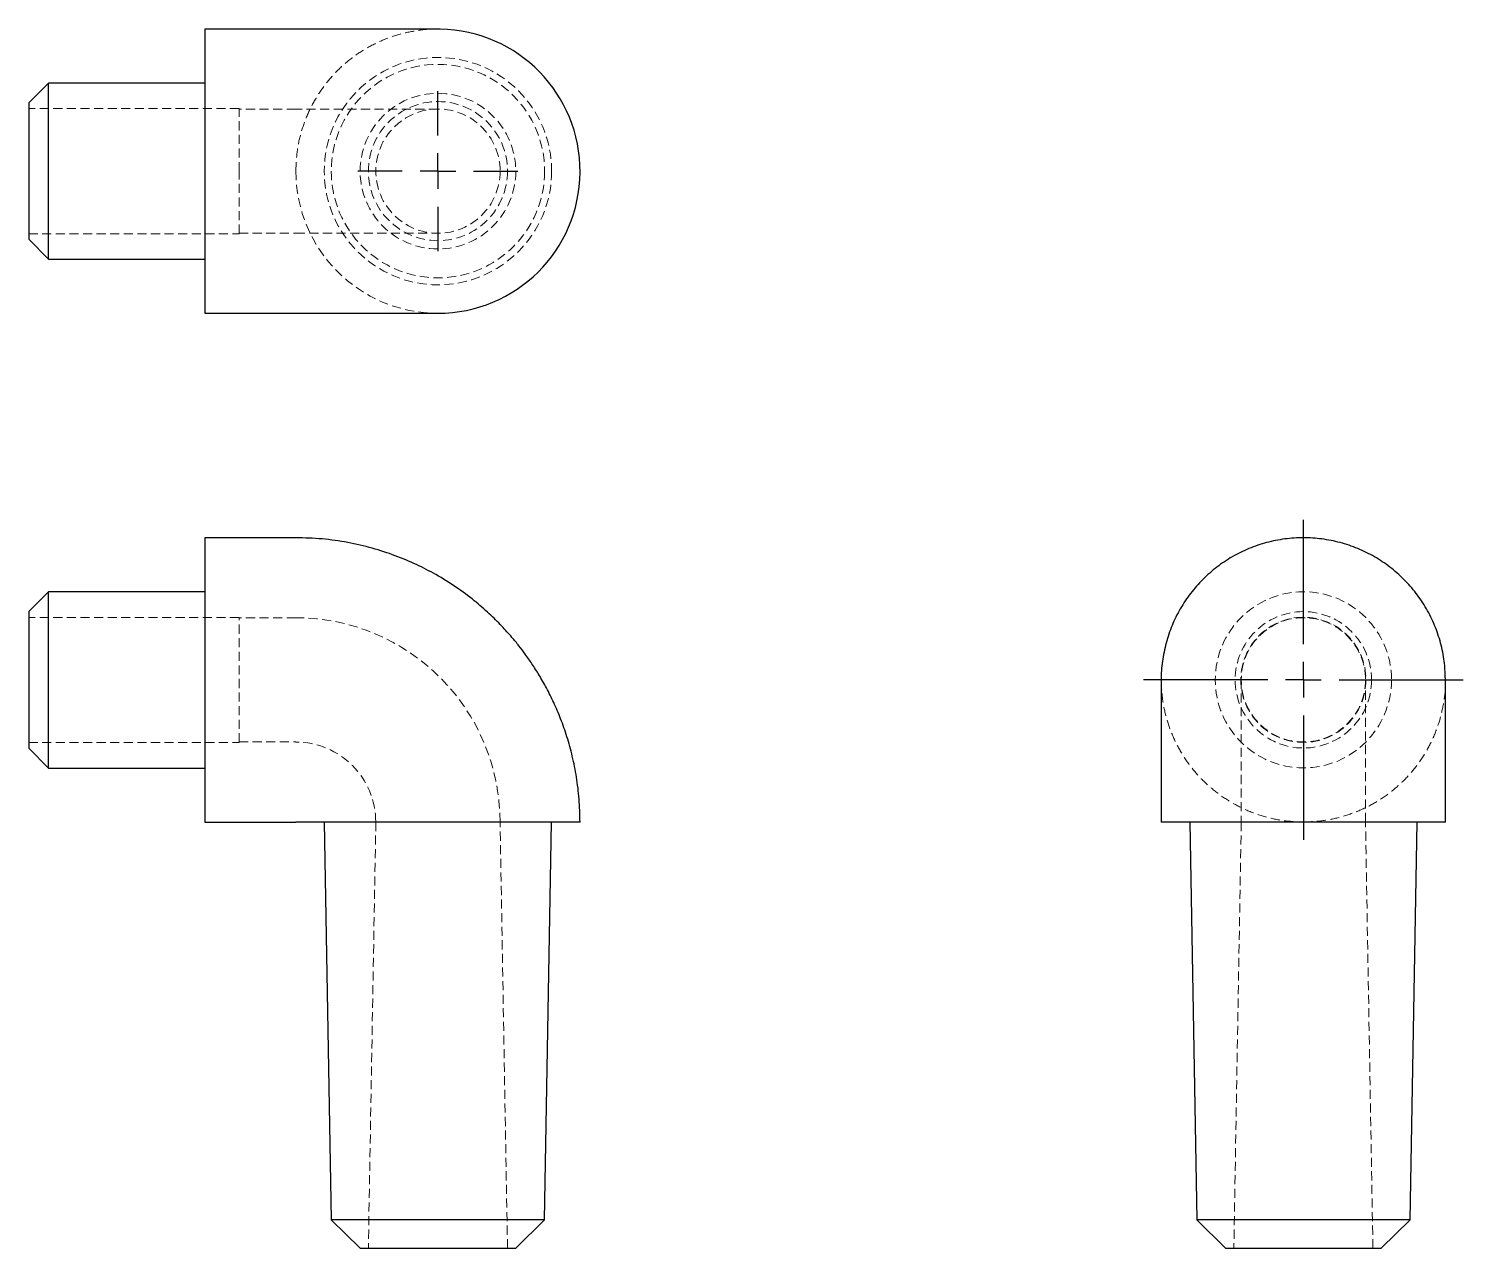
# Model space of a CAD drawing. Header units: millimetres. Extents: x 44 to 245, y 7 to 178.
import ezdxf

# ---------------------------------------------------------------- set-up
doc = ezdxf.new("R2010")
doc.units = ezdxf.units.MM
doc.linetypes.add('HIDDEN', pattern=[1.905, 1.27, -0.635])
doc.layers.add('10', color=7, linetype='Continuous')

# ---------------------------------------------------------------- blocks, each defined once
blk = doc.blocks.new('SW_CENTERMARKSYMBOL_0')
at = {"layer": '10', "color": 0}
for p, q in [((0, 5), (0, 11.21)), ((0, 0), (0, 2.5)), ((-5, 0), (-11.21, 0)), ((0, 0), (-2.5, 0)), ((0, 0), (0, -2.5)), ((0, 0), (2.5, 0)), ((5, 0), (11.21, 0)), ((0, -5), (0, -11.21))]:
    blk.add_line(p, q, dxfattribs=at)
blk = doc.blocks.new('SW_CENTERMARKSYMBOL_1')
at = {"layer": '10', "color": 0}
for p, q in [((0, 5), (0, 22.42)), ((0, 0), (0, 2.5)), ((-5, 0), (-22.42, 0)), ((0, 0), (-2.5, 0)), ((0, 0), (0, -2.5)), ((0, 0), (2.5, 0)), ((5, 0), (22.42, 0)), ((0, -5), (0, -22.42))]:
    blk.add_line(p, q, dxfattribs=at)

msp = doc.modelspace()

# ---------------------------------------------------------------- linework, layer by layer
at = {"color": 7, "linetype": 'Continuous', "lineweight": 25}
for p, q in [((81.74, 177.92), (69, 177.92)), ((69, 177.92), (69, 158)), ((47.08, 170.35), (44.29, 167.56)), ((69, 170.35), (47.08, 170.35)), ((47.08, 158), (47.08, 170.35)), ((44.29, 167.56), (44.29, 158)), ((44.29, 158), (44.29, 148.44)), ((47.08, 145.65), (47.08, 158)), ((69, 158), (69, 138.08)), ((44.29, 148.44), (47.08, 145.65)), ((47.08, 145.65), (69, 145.65)), ((69, 138.08), (81.74, 138.08)), ((81.74, 106.61), (69, 106.61)), ((69, 106.61), (69, 66.76)), ((47.08, 99.04), (44.29, 96.25)), ((69, 99.04), (47.08, 99.04)), ((47.08, 74.33), (47.08, 99.04)), ((44.29, 96.25), (44.29, 77.12)), ((44.29, 77.12), (47.08, 74.33)), ((47.08, 74.33), (69, 74.33)), ((69, 66.76), (81.74, 66.76)), ((121.59, 66.76), (81.74, 66.76)), ((85.73, 66.76), (86.7, 10.98)), ((116.63, 10.98), (117.6, 66.76)), ((207.06, 66.76), (208.04, 10.98)), ((237.96, 10.98), (238.94, 66.76)), ((86.7, 10.98), (90.76, 7)), ((116.63, 10.98), (86.7, 10.98)), ((112.58, 7), (116.63, 10.98)), ((208.04, 10.98), (212.09, 7)), ((223, 10.98), (208.04, 10.98)), ((237.96, 10.98), (223, 10.98)), ((233.91, 7), (237.96, 10.98)), ((90.76, 7), (112.58, 7)), ((212.09, 7), (223, 7)), ((223, 7), (233.91, 7))]:
    msp.add_line(p, q, dxfattribs=at)
at = {"color": 7, "linetype": 'HIDDEN', "lineweight": 18}
for p, q in [((73.78, 166.77), (44.29, 166.77)), ((73.78, 158), (73.78, 166.77)), ((81.74, 166.71), (73.78, 166.71)), ((101.67, 166.71), (81.74, 166.71)), ((73.78, 149.23), (73.78, 158)), ((44.29, 149.23), (73.78, 149.23)), ((73.78, 149.29), (81.74, 149.29)), ((81.74, 149.29), (101.67, 149.29)), ((73.78, 95.45), (44.29, 95.45)), ((73.78, 77.92), (73.78, 95.45)), ((81.74, 95.39), (73.78, 95.39)), ((214.29, 86.69), (214.29, 66.76)), ((231.71, 66.76), (231.71, 86.69)), ((44.29, 77.92), (73.78, 77.92)), ((73.78, 77.98), (81.74, 77.98)), ((92.96, 66.76), (91.91, 7)), ((111.42, 7), (110.38, 66.76)), ((214.29, 66.76), (213.25, 7)), ((232.75, 7), (231.71, 66.76))]:
    msp.add_line(p, q, dxfattribs=at)
for centre, radius in [((101.67, 158), 15.94), ((101.67, 158), 14.96), ((101.67, 158), 10.91), ((101.67, 158), 9.75), ((101.67, 158), 8.71), ((223, 86.69), 12.35), ((223, 86.69), 9.56), ((223, 86.69), 8.77), ((223, 86.69), 8.71)]:
    msp.add_circle(centre, radius, dxfattribs=at)
at = {"color": 7, "linetype": 'Continuous', "lineweight": 25}
msp.add_arc((101.68, 157.99), 19.91, 269.969, 89.1683, dxfattribs=at)
at = {"color": 7, "linetype": 'HIDDEN', "lineweight": 18}
for centre, radius, start, end in [((101.67, 158), 19.92, 180, 270), ((81.74, 66.76), 28.63, 0, 90), ((81.74, 66.76), 11.21, 0, 90)]:
    msp.add_arc(centre, radius, start, end, dxfattribs=at)
for points, knots in [([(81.74, 158), (81.78, 158.87), (81.84, 160.61), (82.37, 163.17), (83.21, 165.64), (84.36, 167.99), (85.82, 170.16), (87.54, 172.13), (89.5, 173.85), (91.68, 175.3), (94.02, 176.46), (96.5, 177.3), (99.06, 177.79), (100.9, 177.98), (101.87, 177.91), (101.97, 177.9)], [0, 0, 0, 0, 0.082495, 0.165079, 0.247621, 0.3301, 0.4127, 0.495241, 0.577721, 0.660321, 0.742862, 0.825342, 0.907941, 0.990483, 1, 1, 1, 1]), ([(203.08, 86.66), (203.11, 85.8), (203.18, 84.07), (203.71, 81.52), (204.54, 79.04), (205.7, 76.7), (207.15, 74.52), (208.87, 72.56), (210.84, 70.84), (213.01, 69.38), (215.35, 68.23), (217.83, 67.39), (220.39, 66.86), (222.13, 66.8), (223, 66.76)], [0, 0, 0, 0, 0.082504, 0.165913, 0.249322, 0.33273, 0.416139, 0.499548, 0.582956, 0.666365, 0.749774, 0.833183, 0.916591, 1, 1, 1, 1]), ([(223, 66.76), (223.87, 66.8), (225.61, 66.86), (228.17, 67.39), (230.65, 68.23), (232.99, 69.38), (235.16, 70.84), (237.13, 72.56), (238.85, 74.52), (240.3, 76.7), (241.46, 79.04), (242.3, 81.52), (242.79, 84.08), (242.98, 85.92), (242.91, 86.89), (242.9, 86.99)], [0, 0, 0, 0, 0.08254, 0.16508, 0.247621, 0.330161, 0.412701, 0.495241, 0.577781, 0.660322, 0.742862, 0.825402, 0.907942, 0.990483, 1, 1, 1, 1])]:
    msp.add_open_spline(points, degree=3, knots=knots, dxfattribs=at)
at = {"color": 7, "linetype": 'Continuous', "lineweight": 25}
for points, knots in [([(101.97, 177.92), (101.9, 177.92), (101.77, 177.92), (101.15, 177.92), (100.31, 177.92), (99.32, 177.92), (98.28, 177.92), (97.25, 177.92), (96.23, 177.92), (95.14, 177.92), (93.96, 177.92), (92.68, 177.92), (91.31, 177.92), (89.79, 177.92), (88.11, 177.92), (86.2, 177.92), (84.06, 177.92), (82.53, 177.92), (81.74, 177.92)], [0, 0, 0, 0, 0.0892159, 0.1735888, 0.251687, 0.3223742, 0.3848266, 0.4385052, 0.4856805, 0.5333115, 0.5816348, 0.6304562, 0.6795702, 0.7304295, 0.7881151, 0.8526674, 0.9235407, 1, 1, 1, 1]), ([(81.74, 138.08), (82.4, 138.08), (83.67, 138.08), (85.49, 138.08), (87.15, 138.08), (88.63, 138.08), (89.91, 138.08), (91.05, 138.08), (92.03, 138.08), (92.84, 138.08), (93.54, 138.08), (94.21, 138.08), (95, 138.08), (95.89, 138.08), (96.88, 138.08), (97.9, 138.08), (98.83, 138.08), (99.64, 138.08), (100.29, 138.08), (100.86, 138.08), (101.3, 138.08), (101.59, 138.08), (101.62, 138.08), (101.63, 138.08)], [0, 0, 0, 0, 0.062607, 0.121506, 0.175998, 0.225499, 0.269541, 0.307765, 0.345589, 0.37435, 0.397021, 0.422641, 0.451799, 0.493191, 0.539972, 0.593245, 0.657226, 0.705737, 0.758587, 0.815384, 0.87564, 0.938778, 1, 1, 1, 1]), ([(121.59, 66.76), (121.56, 67.84), (121.51, 69.94), (121.13, 73.03), (120.55, 75.94), (119.8, 78.67), (118.92, 81.18), (117.95, 83.46), (116.93, 85.5), (115.9, 87.31), (114.89, 88.89), (113.94, 90.25), (113.01, 91.48), (111.92, 92.8), (110.55, 94.32), (108.8, 96.05), (106.69, 97.88), (104.2, 99.73), (101.49, 101.42), (98.62, 102.9), (95.65, 104.15), (92.43, 105.2), (89.01, 105.99), (85.42, 106.51), (82.98, 106.57), (81.74, 106.61)], [0, 0, 0, 0, 0.051372, 0.101039, 0.148643, 0.193864, 0.23642, 0.276075, 0.312634, 0.345942, 0.375879, 0.402358, 0.425461, 0.449922, 0.484115, 0.523559, 0.568173, 0.617806, 0.672219, 0.720974, 0.772552, 0.826637, 0.882859, 0.940799, 1, 1, 1, 1]), ([(242.9, 86.99), (242.87, 87.75), (242.81, 89.39), (242.29, 91.86), (241.46, 94.33), (240.3, 96.67), (238.85, 98.85), (237.13, 100.81), (235.16, 102.54), (232.99, 103.99), (230.65, 105.14), (228.17, 105.98), (225.61, 106.49), (223, 106.66), (220.39, 106.49), (217.83, 105.98), (215.35, 105.14), (213.01, 103.99), (210.84, 102.54), (208.87, 100.81), (207.15, 98.85), (205.7, 96.67), (204.54, 94.33), (203.7, 91.86), (203.22, 89.29), (203.02, 87.54), (203.08, 86.67), (203.08, 86.66)], [0, 0, 0, 0, 0.037023, 0.078872, 0.120721, 0.16257, 0.204419, 0.246267, 0.288116, 0.329965, 0.371814, 0.413663, 0.455512, 0.49736, 0.539209, 0.581058, 0.622907, 0.664756, 0.706604, 0.748453, 0.790302, 0.832151, 0.874, 0.915849, 0.957697, 0.999546, 1, 1, 1, 1]), ([(203.08, 86.65), (203.08, 86.64), (203.08, 86.61), (203.08, 86.32), (203.08, 85.88), (203.08, 85.31), (203.08, 84.65), (203.08, 83.91), (203.08, 83.11), (203.08, 82.28), (203.08, 81.48), (203.08, 80.7), (203.08, 79.95), (203.08, 79.23), (203.08, 78.56), (203.08, 77.86), (203.08, 77.05), (203.08, 76.07), (203.08, 74.93), (203.08, 73.65), (203.08, 72.17), (203.08, 70.51), (203.08, 68.69), (203.08, 67.42), (203.08, 66.76)], [0, 0, 0, 0, 0.061221, 0.124357, 0.184612, 0.241408, 0.294257, 0.342766, 0.394828, 0.439845, 0.479379, 0.515531, 0.548211, 0.577369, 0.602988, 0.625658, 0.654419, 0.692242, 0.730465, 0.774506, 0.824005, 0.878497, 0.937394, 1, 1, 1, 1]), ([(242.92, 66.76), (242.92, 67.55), (242.92, 69.08), (242.92, 71.22), (242.92, 73.13), (242.92, 74.97), (242.92, 76.79), (242.92, 78.57), (242.92, 80.04), (242.92, 81.25), (242.92, 82.27), (242.92, 83.3), (242.92, 84.34), (242.92, 85.33), (242.92, 86.17), (242.92, 86.79), (242.92, 86.92), (242.92, 86.99)], [0, 0, 0, 0, 0.076463, 0.147339, 0.211894, 0.269582, 0.336827, 0.402128, 0.466666, 0.514299, 0.561476, 0.615157, 0.677612, 0.748302, 0.826404, 0.91078, 1, 1, 1, 1]), ([(242.92, 66.76), (242.89, 66.76), (242.82, 66.76), (242.29, 66.76), (241.46, 66.76), (240.3, 66.76), (238.85, 66.76), (237.13, 66.76), (235.16, 66.76), (232.99, 66.76), (230.65, 66.76), (228.17, 66.76), (225.61, 66.76), (223, 66.76), (220.39, 66.76), (217.83, 66.76), (215.36, 66.76), (213.01, 66.76), (210.84, 66.76), (208.87, 66.76), (207.15, 66.76), (205.7, 66.76), (204.54, 66.76), (203.71, 66.76), (203.18, 66.76), (203.11, 66.76), (203.08, 66.76)], [0, 0, 0, 0, 0.041641, 0.08335, 0.125029, 0.166677, 0.208387, 0.250066, 0.291714, 0.333423, 0.375103, 0.416751, 0.45846, 0.50014, 0.541788, 0.583497, 0.625177, 0.666825, 0.708534, 0.750214, 0.791862, 0.833571, 0.875251, 0.916899, 0.958608, 1, 1, 1, 1])]:
    msp.add_open_spline(points, degree=3, knots=knots, dxfattribs=at)

# ---------------------------------------------------------------- block references
at = {"layer": '10'}
for name, p in [('SW_CENTERMARKSYMBOL_0', (101.67, 158)), ('SW_CENTERMARKSYMBOL_1', (223, 86.69))]:
    msp.add_blockref(name, p, dxfattribs=at)

doc.saveas('drawing.dxf')
